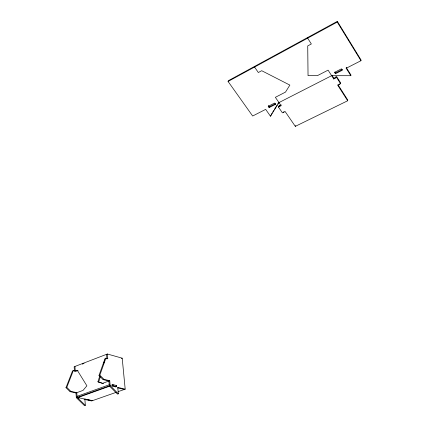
<?xml version="1.0" encoding="UTF-8"?>
<svg xmlns="http://www.w3.org/2000/svg" width="427" height="427" viewBox="0 0 427 427"><rect width="100%" height="100%" fill="white"/><g stroke="black" fill="none" stroke-linecap="round" stroke-linejoin="round"><path stroke-width="0.64" d="M346.18 68.267L360.964 60.714L361.018 59.961L337.335 21.35L228.312 80.714L228.077 81.461L252.661 116.016L265.679 109.371L270.472 116.229L278.97 102.581L331.64 75.691L350.845 75.707L350.914 74.944L346.254 67.509L346.18 68.267L350.845 75.707M254.764 66.308L254.567 67.05L258.324 72.526L261.708 70.706L289.853 85.101L285.503 92.093L275.362 97.324L281.126 105.72L279.605 106.494L279.589 105.458L278.607 106.302L278.447 107.081L282.412 112.829L283.747 112.509L283.565 112.248L285.087 111.484L295.308 126.36L347.674 100.767L347.743 99.982L338.088 84.872M347.674 100.767L337.645 85.08L339.278 84.258L339.454 84.535L340.527 83.633L340.607 82.865L336.732 76.769L335.307 77.127L335.392 78.168L333.759 79L328.091 70.14L317.352 75.675L308.043 75.664L307.728 45.908L311.347 43.96L307.648 38.168L307.782 37.443M339.454 84.535L339.54 83.761M340.527 83.633L336.647 77.533L336.732 76.769M335.392 73.775L334.506 72.387L341.499 68.811L342.379 70.209L335.392 73.775L335.478 73.012L334.891 72.088M333.759 79L333.845 78.237L332.083 75.478M360.964 60.714L337.245 22.065L337.335 21.35M295.308 126.36L295.447 125.57M283.747 112.509L283.902 111.725M278.447 107.081L279.423 106.232L279.589 105.458M275.495 104.359L275.661 103.585L269.282 106.841L269.106 107.615L275.495 104.359L274.593 103.051L268.204 106.318L269.106 107.615M270.472 116.229L272.004 113.267M97.938 381.781L103.158 383.563L97.938 381.781L99.71 376.134M103.441 364.226L104.818 359.833M98.69 381.957L100.457 376.32M102.411 383.387L108.896 381.039L109.317 385.875L117.51 394.11L118.359 393.811L110.166 385.57L109.739 380.729L108.89 381.039L103.094 379.619L98.984 375.482L105.047 358.504L105.885 358.184L107.785 358.707L107.369 354.01L74.938 366.457M98.984 375.482L99.833 375.173L105.885 358.184M77.308 370.289L86.889 385.811L83.014 390.411L75.99 392.957L70.097 391.666L65.982 387.679L72.537 370.887L73.332 370.583L76.017 371.25L78.056 370.476L77.308 370.289L75.264 371.063L74.944 366.451L74.154 366.756L74.474 371.367M65.982 387.679L66.788 387.38L73.332 370.583M272.682 112.173L273.702 110.54M274.38 109.445L277.096 105.085M277.774 103.991L278.794 102.352M228.077 81.461L337.245 22.065M116.016 385.821L116.603 385.517L116.704 386.6L115.952 386.867M335.478 73.012L342.454 69.446M279.765 105.715L281.286 104.946M333.845 78.237L335.483 77.404L335.307 77.127M82.288 364.114L84.087 363.425M121.375 358.488L122.202 358.178L125.191 389.162L118.13 391.644M103.094 379.619L103.948 379.309L109.739 380.729M70.097 391.666L70.903 391.372L76.791 392.669L77.122 397.414L92.419 400.686L84.861 399.064L85.331 405.367L84.525 405.65L76.321 397.697L75.99 392.957M77.047 396.341L109.227 384.78M76.321 397.697L110.166 385.57M77.879 397.574L110.07 386.051L109.323 385.869M78.205 398.183L79.15 397.841M116.267 392.301L91.618 400.964L84.055 399.352M335.216 77.89L336.647 77.533M115.808 386.915L112.157 386.045L112.045 384.834L112.958 384.631L116.603 385.517M116.704 386.6L113.059 385.72L112.136 385.949L112.039 384.866M125.191 389.162L117.767 387.385L118.359 393.811M117.537 387.833L124.348 389.461M107.369 354.01L122.202 358.178M66.788 387.38L70.903 391.372M77.127 397.409L85.331 405.367M99.833 375.173L103.948 379.309M268.38 105.549L269.282 106.841M112.958 384.631L113.059 385.72M106.542 354.325L106.953 359.027"/></g></svg>
